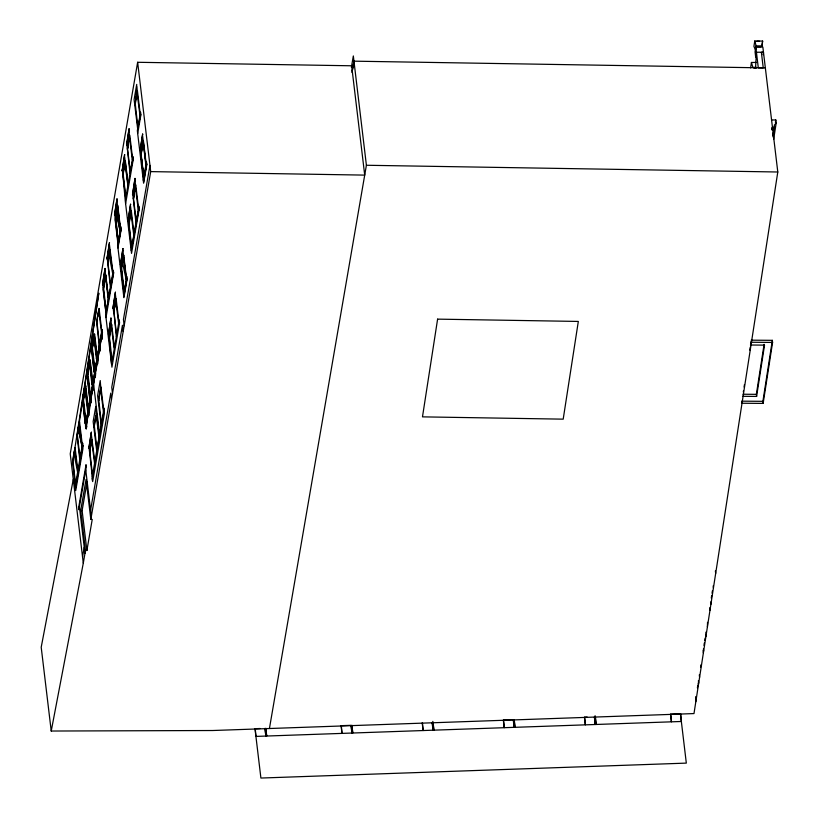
<?xml version="1.0" encoding="UTF-8"?>
<svg xmlns="http://www.w3.org/2000/svg" width="819" height="819" viewBox="0 0 819 819"><rect width="100%" height="100%" fill="white"/><g stroke="black" fill="none" stroke-linecap="round" stroke-linejoin="round"><path stroke-width="1.23" d="M116.022 215.52L115.735 217.424L116.974 200.901L120.373 229.31M123.526 255.753L121.857 265.858M89.998 362.111L88.728 368.601L88.022 368.591L89.476 360.032L90.172 360.043L92.946 383.251L92.25 383.241L91.994 384.695L92.701 384.705L89.998 362.111L89.199 362.52L87.254 373.976L89.701 398.014L90.407 398.024L89.527 390.704M122.307 261.701L126.187 279.627L123.485 257.033L122.215 263.534L122.911 250.542L126.31 278.951M142.895 143.898L141.134 154.443L143.847 177.037L146.703 163.82L143.52 182.34M755.589 67.414L756.439 52.211L763.482 52.283L763.103 54.709M88.022 368.601L89.22 364.629M99.549 344.932L96.929 321.713A51.464 7.473 -89.1 0 1 97.625 316.963L97.911 314.035A52.457 7.627 -89.1 0 1 98.945 309.142L99.068 308.384L101.843 331.593M135.022 104.822A52.447 7.637 -89.1 0 1 136.077 97.553L136.722 84.398L134.111 99.56L137.664 128.829M141.922 149.068L142.619 136.067L146.017 164.476M75.328 485.626L72.686 461.64A52.467 7.637 -89.1 0 1 73.741 454.35L73.935 453.286L73.649 456.203M78.276 429.269A51.464 7.484 -89.1 0 1 79.269 424.303L82.064 446.468L78.378 427.457A52.467 7.627 -89.1 0 1 79.412 422.604L79.545 421.805L82.32 445.014M87.95 408.016L88.257 410.534L87.551 410.524L87.797 409.07L88.503 409.08L85.729 385.872L85.022 385.862L82.801 399.805L85.258 423.843L85.964 423.853L85.524 420.188M87.766 374.048L88.821 366.769L88.124 366.758L88.913 367.496L88.206 367.496L88.309 365.673M97.625 316.943L97.911 314.035M105.057 279.269C105.579 275.829 103.962 286.179 104.515 280.548L103.429 287.612L103.665 286.353M120.506 228.532L117.731 205.334L116.083 215.039M116.605 335.206L113.974 311.988A51.464 7.484 -89.1 0 1 114.67 307.227L114.967 304.299A52.457 7.627 -89.1 0 1 116.001 299.406L116.124 298.669L118.898 321.877M141.452 150.706L143.376 140.499L146.151 163.708M73.935 453.286L77.621 472.297L74.816 450.133M75.246 489.486L82.873 445.137L80.016 458.353L77.395 435.135A51.464 7.484 -89.1 0 1 78.092 430.384L98.802 293.171L73.833 455.098L73.741 454.371M84.06 390.438L84.766 390.448L83.763 393.325L84.47 393.325L85.555 387.94L84.848 387.93L83.763 393.315L84.47 393.325L83.507 399.805L86.21 422.399L85.504 422.399L86.067 422.399L94.769 376.064M104.412 282.371L104.515 280.548M116.185 213.186L115.991 214.343L116.564 210.974L120.076 230.999L119.697 236.578M116.564 210.974L116.462 212.797L117.557 207.391L120.25 229.985L117.537 207.391M142.096 147.963L142.199 146.14A52.467 7.637 -89.1 0 1 143.243 141.247M762.632 41.073L762.039 45.905L756.132 45.864L754.76 41.011L762.632 41.073L761.793 46.488M85.258 423.843L82.484 400.634L83.866 391.492M84.572 391.502L83.323 399.877L82.617 399.856M88.206 367.496L88.124 366.758L86.927 374.805L89.701 398.014M89.957 396.56L90.653 396.58L87.961 373.976L88.728 368.601M94.154 372.195L91.38 348.986L93.919 334.203L94.625 334.213L97.4 357.422L96.693 357.412L96.447 358.865L97.144 358.876L94.451 336.281L93.745 336.271L91.697 348.147L94.154 372.195L94.85 372.205L94.41 368.54M92.209 348.218L93.868 337.786L93.161 337.776M94.4 370.741L95.106 370.761L92.404 348.157L94.451 336.281M103.501 287.612L103.133 289.68L105.979 312.889L102.713 283.702M103.603 288.227L106.224 311.445L113.544 272.328L110.667 285.616L107.975 263.012L109.029 254.719L112.715 273.741L109.91 251.566A51.464 7.494 -89.1 0 0 108.927 256.511M107.965 263.022L108.047 262.397M115.581 218.653L115.755 217.414L118.141 241.871L121.069 228.655L117.803 247.174L117.567 245.188L120.823 226.668L121.161 229.504L117.977 248.024M132.33 159.879L129.525 137.705A51.464 7.484 -89.1 0 0 128.358 143.796L127.58 149.16L130.282 171.755L133.149 158.466M98.792 400.317L101.413 423.525M113.872 311.374L116.349 336.66M121.591 267.762L124.14 291.513L126.996 278.296L123.812 296.816M133.517 198.802L134.285 193.417A51.495 7.494 -89.1 0 1 135.452 187.316L138.257 209.521M115.653 218.12L118.141 241.861M141.39 152.59L141.155 154.433L141.226 153.829A51.464 7.484 -89.1 0 1 141.738 150.194M127.651 148.546L127.825 147.297M121.519 268.304L121.857 265.847M129.146 224.017L129.31 222.768M115.827 215.54L115.182 220.106L117.885 243.315L120.997 228.655M133.927 195.731L133.517 198.792L136.22 221.396L139.087 208.108L131.767 247.225L129.064 224.621L129.842 219.246A51.484 7.484 -89.1 0 1 131.009 213.196L133.814 235.34M141.472 150.706L140.95 154.504L143.724 177.713L140.336 149.293M103.839 285.114L104.392 281.634A52.467 7.627 -89.1 0 1 105.62 275.686L105.743 274.908L108.517 298.116L104.986 270.475M115.96 215.97L116.001 214.343M114.22 308.876L114.967 304.299M772.051 129.73L772.44 127.232L772.061 129.75L772.44 127.232L774.498 126.771L774.303 125.174L776.166 123.106L775.798 119.983L771.57 119.953M750.593 67.895L751.433 62.469L756.367 62.439M754.76 41.011L753.92 46.427L755.507 49.918L756.132 45.864M73.28 479.361L41.206 647.235L51.228 731.029L212.643 730.517L693.99 713.574L777.794 172L762.858 47.082L755.814 47.021L755.067 51.873L755.681 57.074M772.737 135.289L773.136 132.76M773.525 130.231L773.914 127.703M772.931 136.886L774.498 126.771M775.409 122.502L775.798 119.983M773.638 139.455L776.166 123.106M697.389 687.899L697.768 685.472M700.583 667.25L700.962 664.833M703.971 645.392L704.34 642.966M704.719 640.55L705.087 638.124M707.534 622.327L707.411 626.832M711.291 598.065L711.67 595.638M712.039 593.212L712.417 590.796M750.634 343.806L751.013 341.38M743.314 392.004L743.488 390.837M744.082 387.029L744.471 384.541M749.794 350.112L750.245 347.205M750.562 345.178L750.736 344.011M695.833 701.627L695.761 696.549M742.516 396.314L756.602 396.427L756.357 394.338L764.096 344.297M756.602 396.427L764.536 345.127L750.45 345.014M762.899 401.33L741.758 401.156L742.014 403.235L763.144 403.409L762.899 401.33L772.337 340.335L751.197 340.172M763.144 403.409L772.583 342.424L772.337 340.335M123.904 169.605L123.72 170.751A51.464 7.484 -89.1 0 0 123.208 174.365L125.829 197.584M116.288 213.841L120.076 230.999M83.292 563.155L85.473 550.491L86.886 550.511L92.23 519.441L90.827 519.42L150.706 171.611L364.711 175.112L351.638 65.786L137.643 62.285L70.229 453.839L83.292 563.155L51.228 731.029M77.129 435.81L79.771 459.797M84.685 387.52L85.381 387.53L85.729 385.872M89.414 363.616L90.172 360.043M94.625 334.213L93.786 334.981A52.467 7.637 -89.1 0 0 92.752 339.824L93.468 339.854M105.61 275.675L105.671 274.908M110.053 249.877A52.385 7.617 -89.1 0 0 107.78 263.094L110.422 287.059M128.634 140.796A52.385 7.637 -89.1 0 0 127.375 149.15L130.026 173.198M90.407 398.024L85.637 425.726L85.841 428.562L85.493 425.726L102.027 329.719C102.887 329.985 101.474 348.249 102.14 333.876M90.653 396.57L92.701 384.705M92.946 383.251L94.85 372.205M95.106 370.751L97.144 358.876M97.4 357.422L102.17 329.719M85.872 427.713L102.406 331.715M85.841 428.562C86.66 429.504 86.794 418.652 88.452 414.168L88.636 415.642L90.633 401.505C90.96 407.278 91.585 391.4 90.674 402.968M90.94 398.955L92.905 388.339C93.059 395.116 94.134 376.392 92.936 389.813M93.243 385.534L95.086 375.675C95.413 381.449 96.038 365.571 95.117 377.139M95.383 373.126L97.348 362.52C97.512 369.287 98.577 350.563 97.389 363.984M97.696 359.705L99.529 349.846C99.857 355.62 100.481 339.742 99.57 351.32M99.826 347.297L101.658 336.691L101.832 338.155M86.22 428.798L86.804 426.259M88.636 415.642L88.8 411.353M105.989 317.608L113.646 273.177L113.298 270.342L105.651 314.762L111.927 367.199L119.574 322.768L119.236 319.932L114.445 347.706L111.671 324.498L111.538 325.266A52.457 7.627 -89.1 0 0 109.265 338.523L111.579 364.353M125.604 203.736L133.251 159.316L132.913 156.47L128.133 184.244L125.358 161.036L125.225 161.814A52.385 7.606 -89.1 0 0 124.406 165.612L124.191 166.687A52.385 7.606 -89.1 0 0 122.952 175.092L125.266 200.901L131.542 253.378L139.189 208.958L138.851 206.112L131.194 250.542M137.684 133.538L140.868 115.018L140.53 112.172L137.346 130.692L143.622 183.2L146.806 164.68L146.468 161.834L143.284 180.354M91.902 439.373A52.457 7.647 -89.1 0 0 89.619 452.59L92.271 476.638M94.083 426.853A52.457 7.627 -89.1 0 1 96.355 413.615L96.488 412.827L99.263 436.036M98.515 400.972A52.457 7.637 -89.1 0 1 100.798 387.745L100.932 386.998L103.706 410.206M123.536 255.743L123.669 254.975L126.443 278.173M130.129 216.349A52.385 7.617 -89.1 0 0 128.88 224.713L131.521 248.669M130.129 216.329L131.286 210.678L134.06 233.886M138.513 208.067L135.739 184.859L134.572 190.499A52.385 7.617 -89.1 0 0 133.323 198.843L135.964 222.84M140.96 154.504L143.601 178.481M85.473 550.491L80.702 510.565L86.056 479.494L90.827 519.42M86.886 550.511L82.115 510.595L87.029 482.002M123.577 294.83L126.761 276.31L127.099 279.146L123.915 297.666L117.639 245.188M82.545 556.91L84.234 547.153M90.581 510.268L110.749 393.13L111.497 399.375M149.959 165.366L123.434 319.471L124.181 325.716M351.382 67.271L353.337 55.948L366.4 165.264L269.431 728.521M352.262 71.018L353.962 61.169L765.345 67.905M352.006 72.492L353.962 61.169M140.766 114.158L137.92 127.375L135.289 104.156A51.464 7.484 -89.1 0 1 135.995 99.386L137.438 90.837L140.213 114.046M142.004 147.225L142.209 146.14M114.855 306.122L115.244 304.023A51.464 7.484 -89.1 0 1 115.848 301.157L118.642 323.331L119.472 321.918L118.642 323.321M141.82 148.352L142.025 147.236M122.655 261.005L122.768 260.432M104.279 410.247L96.714 450.819L93.161 421.55L95.772 406.388L96.355 413.595M128.644 140.858L129.801 135.217L132.576 158.425M116.636 211.712L116.83 210.79M104.863 280.262L104.228 283.466A51.464 7.484 -89.1 0 0 103.532 288.227M94.963 370.751L102.262 331.715M116.748 209.92L117.168 207.934M128.839 139.793L129.248 137.817M122.707 259.551L123.106 257.575M135.176 187.459L134.971 188.431A52.385 7.617 -89.1 0 1 135.585 185.667L134.981 180.426M130.528 214.261L130.733 213.278M136.681 94.41L137.305 91.626L136.681 86.404M90.51 396.58L93.509 383.364M105.19 278.306L105.569 276.976L108.272 299.57M142.875 143.898L143.192 142.567L145.895 165.162M137.162 93.325L139.957 115.499M129.453 136.875L129.044 130.784M117.373 207.002L117.578 206.112M104.668 281.286L104.3 283.466M260.196 728.511L255.241 728.685L255.917 736.414L681.347 721.478L680.65 713.748L670.741 714.096L671.437 721.826L670.526 714.25M587.151 717.024L584.674 717.116L585.35 724.846L584.438 717.27M756.961 41.288L759.479 41.308M757.145 46.642L760.79 46.673M756.357 67.353L752.815 67.322L751.433 62.469M753.818 68.11L756.254 68.131M751.443 342.25L772.583 342.424M742.966 394.236L756.357 394.338M763.482 52.283L761.373 52.252L763.236 67.864L758.302 67.823L755.814 47.021M366.4 165.264L777.794 172M102.508 332.565L102.027 329.719M93.366 336.804L94.349 336.701M93.438 337.602L94.144 337.623M93.233 338.564L93.939 338.575M92.956 338.79L93.663 338.8M93.038 339.557L93.745 339.568M92.844 340.591L93.55 340.602M92.383 342.055L93.079 342.066M92.465 342.762L93.171 342.772M92.199 343.222L92.895 343.233M92.291 343.908L92.997 343.919M92.015 344.42L92.721 344.43M92.117 345.075L92.813 345.086M91.841 345.649L92.547 345.659M91.943 346.283L92.649 346.294M91.677 346.908L92.373 346.918M92.475 347.543L91.779 347.522A51.464 7.484 -89.1 0 1 92.465 342.782M91.513 348.208L92.404 348.157M91.38 348.986L92.076 348.996M90.039 360.821L89.343 360.8A52.457 7.637 -89.1 0 0 88.309 365.653L89.015 365.673M89.128 361.691L89.834 361.711M89.199 362.52L89.895 362.53M88.923 362.622L89.619 362.643M88.995 363.431L89.691 363.441M88.79 364.394L89.496 364.404M88.595 365.387L89.291 365.397M88.401 366.421L89.097 366.431M87.93 367.885L88.636 367.895M87.746 369.041L88.452 369.062M87.838 369.727L88.544 369.748M87.572 370.239L88.268 370.26M87.664 370.905L88.37 370.915M94.287 371.416L94.85 371.427M87.398 371.478L88.094 371.488M87.5 372.113L88.196 372.123M87.224 372.737L87.93 372.747M88.032 373.362L87.326 373.351A51.464 7.473 -89.1 0 1 88.022 368.632M87.254 373.966L87.961 373.976M84.889 386.629L85.596 386.64M84.746 388.349L85.452 388.36M84.541 389.26L85.248 389.271M84.265 389.424L84.971 389.445M84.347 390.213L85.043 390.233M84.142 391.216L84.848 391.226M83.947 392.24L84.654 392.25M83.487 393.714L84.193 393.724M84.275 394.43L83.579 394.42A51.464 7.494 -89.1 0 0 82.873 399.17L83.589 399.191M83.303 394.871L84.009 394.881M83.395 395.557L84.101 395.567M83.118 396.068L83.825 396.079M83.221 396.734L83.927 396.744M89.834 397.246L90.397 397.256M82.944 397.307L83.651 397.317M83.047 397.942L83.753 397.952M82.78 398.566L83.487 398.577M82.801 399.795L83.507 399.805M82.484 400.634L83.19 400.645M85.391 423.065L85.954 423.075M80.702 510.565L82.115 510.595M78.276 429.279L82.064 446.468M715.376 570.935L715.673 573.433M713.165 585.943L713.41 588.032M710.575 601.996L710.872 604.453M709.674 607.841L709.971 610.298M705.906 632.135L706.193 634.592M705.65 634.49L705.896 636.527M703.398 649.006L703.644 651.064M703.05 650.552L703.357 652.948M699.303 674.876L699.59 677.344M698.392 680.743L698.689 683.2M698.136 683.056L698.392 685.134M680.446 713.943L686.322 763.113L260.903 778.05L255.016 728.838M595.075 715.693L596.13 724.477A36.343 4.975 -89.5 0 1 595.433 716.748M594.348 716.922L595.259 724.498L594.584 716.768M514.107 719.799L515.008 727.333A36.343 4.975 -89.5 0 1 514.312 719.604M513.237 719.778L514.137 727.344L513.462 719.614L503.552 719.962L504.228 727.692L503.327 720.126M432.831 721.396L433.886 730.179A36.343 4.975 -89.5 0 1 433.19 722.46M432.115 722.624L433.026 730.19L432.34 722.46M422.205 722.972L423.116 730.538L422.43 722.808M351.863 725.511L352.764 733.036A36.343 4.975 -89.5 0 1 352.078 725.317M351.003 725.47L351.904 733.046L351.228 725.317L341.318 725.665L341.994 733.394L341.093 725.818M265.796 728.541L266.697 736.066A36.343 4.975 -89.5 0 1 266.001 728.337M264.926 728.49L265.827 736.066L265.151 728.337M137.643 62.285L150.706 171.611M126.771 144.011L127.385 149.222M132.698 193.653L133.323 198.863M124.601 156.613L127.999 185.022L125.716 198.249L122.318 169.84M130.538 206.255L131.153 211.456M127.877 185.698L125.072 163.534A51.464 7.484 -89.1 0 0 123.904 169.625M128.255 219.482L128.88 224.682M114.701 214.128L118.09 242.537M120.628 263.769L124.027 292.178M123.894 292.956L121.253 268.97A52.467 7.617 -89.1 0 1 122.318 261.773M123.178 331.531L122.43 325.286L111.753 387.315L112.5 393.56M112.971 272.287L109.439 244.646M115.366 294.236L115.991 299.447M107.156 257.872L107.78 263.083M113.083 307.463L113.708 312.674A52.457 7.627 -89.1 0 1 114.404 307.688M110.923 320.065L111.538 325.266M108.64 333.292L109.265 338.503M101.597 333.046L98.792 310.872A51.433 7.484 -89.1 0 0 97.799 315.827M101.791 336.691L101.976 338.155M99.304 346.376L96.662 322.389A52.457 7.627 -89.1 0 1 97.717 315.141M99.529 349.846L99.703 351.32M100.798 387.776L100.225 380.559L97.604 395.72L101.167 424.979M103.46 411.66L100.655 389.486A51.464 7.473 -89.1 0 0 98.802 400.368M93.919 334.203L96.693 357.412M97.348 362.52L97.522 363.984M93.745 336.271L96.447 358.865M92.23 350.215L94.124 366.093M95.086 375.675L95.26 377.149M94.533 374.068L94.871 376.914M93.274 381.378L99.58 434.162M99.007 437.489L96.212 415.315A51.464 7.484 -89.1 0 0 94.349 426.146L96.97 449.355M89.476 360.032L92.25 383.241M92.905 388.339L93.079 389.813M89.291 362.1L91.994 384.695M87.92 377.262L89.24 388.257M90.633 401.505L90.817 402.979M94.82 461.865L91.288 434.224M85.555 387.94L86.753 397.983M87.049 400.491L87.653 405.507M94.564 463.319L91.759 441.144A51.464 7.484 -89.1 0 0 89.895 451.975L92.516 475.184M85.022 385.862L87.797 409.07M84.848 387.93L87.551 410.524M89.005 447.45L89.629 452.651M83.333 401.873L84.357 410.421M84.644 412.858L85.227 417.751M86.19 427.334L86.364 428.798M85.749 469.881L91.329 516.513M77.866 470.843L75.092 447.635L74.959 448.413A52.467 7.637 -89.1 0 0 73.915 453.337M79.402 506.766L84.981 553.398M75.573 484.183L72.952 460.964A51.464 7.484 -89.1 0 1 73.649 456.203M136.087 97.563L136.169 98.3A51.464 7.484 -89.1 0 1 137.152 93.356M83.866 391.543A52.467 7.627 -89.1 0 1 84.889 386.681M77.119 435.769A52.457 7.637 -89.1 0 1 78.184 428.491M78.368 427.426A52.457 7.637 -89.1 0 1 79.402 422.563M122.932 258.507A52.467 7.617 -89.1 0 1 123.556 255.712M73.833 455.149A51.433 7.473 -89.1 0 1 74.826 450.174M103.614 288.288A51.464 7.473 -89.1 0 1 104.3 283.528M77.395 435.145A51.464 7.484 -89.1 0 1 78.092 430.384M114.773 305.395L114.67 307.217L114.773 305.395M109.531 337.817L112.152 361.025L114.199 349.16L111.394 326.986A51.464 7.494 -89.1 0 0 109.521 337.776M437.602 319.134L422.481 416.861L563.196 419.154L578.327 321.437L437.602 319.134M105.037 268.468L102.549 284.674L105.037 268.468M109.48 242.639L106.992 258.845L109.48 242.639M117.015 198.884L114.527 215.1L117.015 198.884M124.642 154.596L122.154 170.813L124.642 154.596M129.085 128.778L126.597 144.983L129.085 128.778M82.637 443.151L75 487.5L75.727 490.571L82.924 448.771L82.637 443.151M91.329 432.217L88.841 448.423L91.329 432.217M110.964 318.059L108.477 334.265L110.964 318.059M115.407 292.229L112.92 308.435L115.407 292.229M122.952 248.526L120.465 264.742L122.952 248.526M130.579 204.238L128.092 220.454L130.579 204.238M135.022 178.419L132.535 194.625L135.022 178.419M142.66 134.06L140.172 150.266L142.66 134.06M86.005 464.895L78.655 507.596L78.9 509.674L86.251 466.973L86.005 464.895M104.044 408.261L91.953 478.511L92.68 481.582L104.156 414.926L104.044 408.261M124.59 164.619L124.396 165.633L124.59 164.619M93.274 340.939L92.567 340.939L92.649 341.666L93.356 341.666L92.567 340.929L93.274 340.939M84.377 392.598L83.671 392.598L84.377 392.598"/></g></svg>
